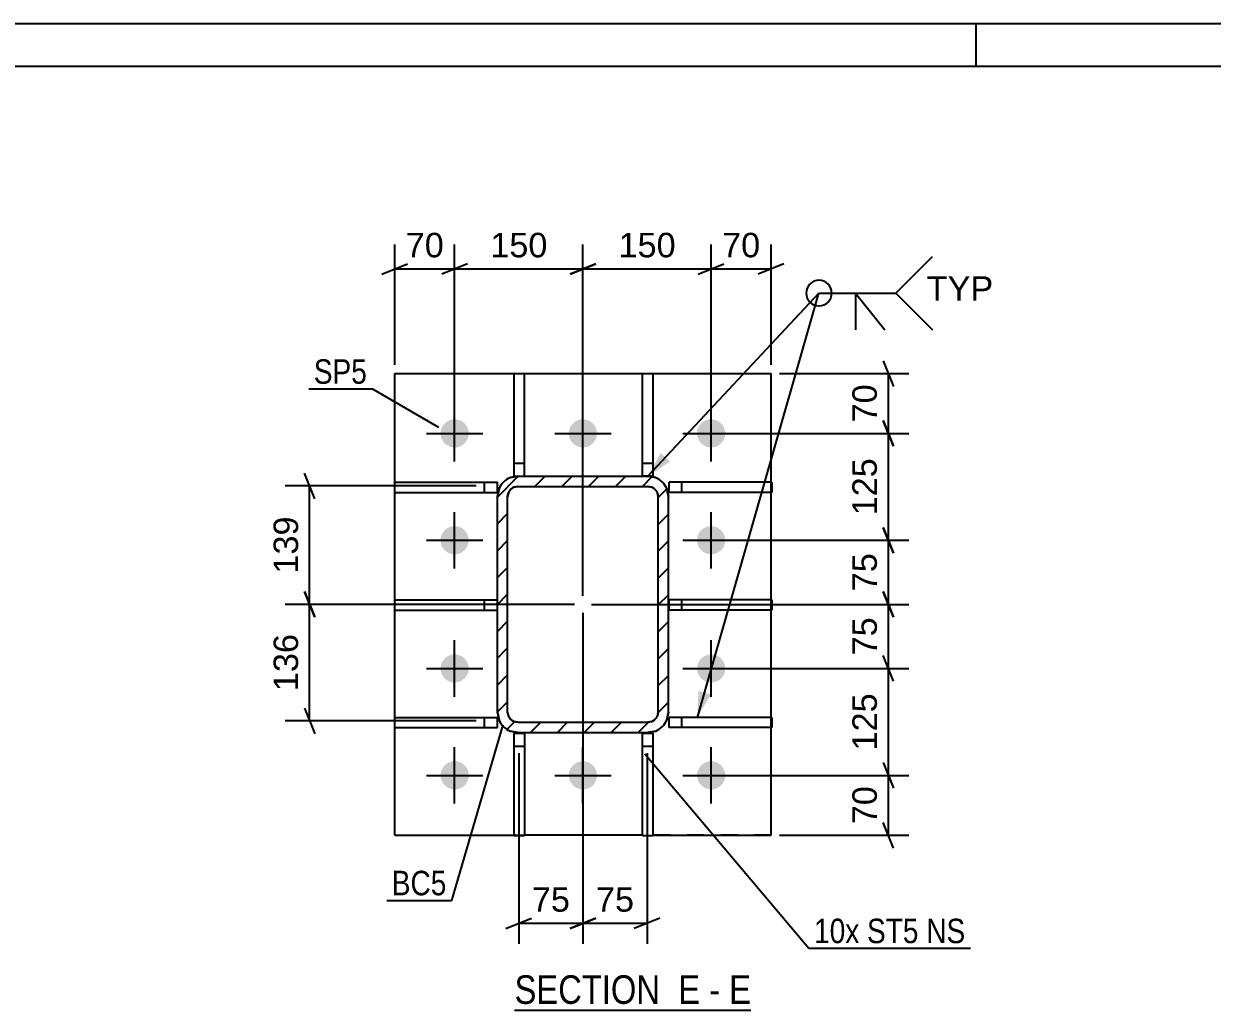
# Model space of a CAD drawing. Header units: millimetres. Extents: x 0 to 841, y 0 to 594.
# Drawn here: x 519.6 to 658.6, y 478.6 to 594 of the extents above; entities that cross this region are included whole.
import ezdxf

# ---------------------------------------------------------------- set-up
doc = ezdxf.new("R2010")
doc.units = ezdxf.units.MM
doc.linetypes.add('DXK_LINE_DOT2', pattern=[3.9198, 1.9599, -1.9599])
doc.linetypes.add('DXK_LINE_DOT3', pattern=[5.9187, 2.979, -0.9799, 0.9799, -0.9799])
doc.styles.add('Arial', font='ARIAL.TTF', dxfattribs={"height": 0.2})
doc.styles.add('Arial Narrow', font='ARIALN.TTF', dxfattribs={"height": 0.2})

# ---------------------------------------------------------------- blocks, each defined once
blk = doc.blocks.new('Unknown-318891736-1129')
at = {"color": 5, "linetype": 'Continuous'}
for p, q in [((841, 594), (0, 594)), ((631, 589), (631, 594)), ((836, 589), (5, 589))]:
    blk.add_line(p, q, dxfattribs=at)
blk = doc.blocks.new('Unknown-318891736-13 - 4204')
at = {"color": 6, "linetype": 'Continuous'}
blk.add_line((577.03, 478.61), (604.68, 478.61), dxfattribs=at)
at = {"color": 0, "linetype": 'Continuous'}
for points in [[(595.14, 479.36), (595.14, 482.86), (577.03, 482.86), (577.03, 479.36)], [(598.75, 479.36), (598.75, 482.86), (596.19, 482.86), (596.19, 479.36)], [(601.07, 479.36), (601.07, 482.86), (599.8, 482.86), (599.8, 479.36)], [(604.68, 479.36), (604.68, 482.86), (602.12, 482.86), (602.12, 479.36)]]:
    blk.add_wipeout(points, dxfattribs=at)
at = {"color": 7, "linetype": 'Continuous', "style": 'Arial Narrow'}
for s, p in [('SECTION ', (577.03, 479.36)), ('E', (596.19, 479.36)), ('E', (602.12, 479.36)), ('-', (599.8, 479.36))]:
    blk.add_text(s, height=3.34, dxfattribs=at).set_placement(p)
blk = doc.blocks.new('Part-318891736-4237 - 4204')
at = {"color": 2, "linetype": 'Continuous'}
for p, q in [((577, 499.02), (577, 511.02)), ((577, 511.02), (578.2, 511.02)), ((578.2, 511.02), (578.2, 499.02)), ((578.2, 499.02), (577, 499.02))]:
    blk.add_line(p, q, dxfattribs=at)
at = {"color": 7, "linetype": 'DXK_LINE_DOT2'}
blk.add_line((577, 509.52), (578.2, 509.52), dxfattribs=at)
blk = doc.blocks.new('Bolt-318891736-4213 - 4204')
at = {"linetype": 'Continuous'}
for points in [[(568.37, 546.09, -1), (571.67, 546.09, -1)], [(583.37, 546.09, -1), (586.67, 546.09, -1)], [(598.37, 546.09, -1), (601.67, 546.09, -1)], [(568.37, 533.59, -1), (571.67, 533.59, -1)], [(598.37, 533.59, -1), (601.67, 533.59, -1)], [(568.37, 518.59, -1), (571.67, 518.59, -1)], [(598.37, 518.59, -1), (601.67, 518.59, -1)], [(568.37, 506.09, -1), (571.67, 506.09, -1)], [(583.37, 506.09, -1), (586.67, 506.09, -1)], [(598.37, 506.09, -1), (601.67, 506.09, -1)]]:
    blk.add_hatch(color=1, dxfattribs=at).paths.add_polyline_path(points)
at = {"color": 1, "linetype": 'Continuous'}
for p, q in [((570.02, 542.79), (570.02, 549.39)), ((585.02, 542.79), (585.02, 549.39)), ((600.02, 542.79), (600.02, 549.39)), ((566.72, 546.09), (573.32, 546.09)), ((581.72, 546.09), (588.32, 546.09)), ((596.72, 546.09), (603.32, 546.09)), ((570.02, 530.29), (570.02, 536.89)), ((600.02, 530.29), (600.02, 536.89)), ((566.72, 533.59), (573.32, 533.59)), ((596.72, 533.59), (603.32, 533.59)), ((570.02, 515.29), (570.02, 521.89)), ((600.02, 515.29), (600.02, 521.89)), ((566.72, 518.59), (573.32, 518.59)), ((596.72, 518.59), (603.32, 518.59)), ((570.02, 502.79), (570.02, 509.39)), ((585.02, 502.79), (585.02, 509.39)), ((600.02, 502.79), (600.02, 509.39)), ((566.72, 506.09), (573.32, 506.09)), ((581.72, 506.09), (588.32, 506.09)), ((596.72, 506.09), (603.32, 506.09))]:
    blk.add_line(p, q, dxfattribs=at)
blk = doc.blocks.new('Part-318891736-4242 - 4204')
at = {"color": 2, "linetype": 'Continuous'}
for p, q in [((563.02, 511.67), (563.02, 512.87)), ((563.02, 512.87), (575.02, 512.87)), ((563.02, 511.67), (575.02, 511.67)), ((575.02, 511.67), (575.02, 512.87))]:
    blk.add_line(p, q, dxfattribs=at)
at = {"color": 7, "linetype": 'DXK_LINE_DOT2'}
blk.add_line((573.52, 511.67), (573.52, 512.87), dxfattribs=at)
blk = doc.blocks.new('Part-318891736-4222 - 4204')
at = {"color": 2, "linetype": 'Continuous'}
for p, q in [((592, 541.09), (592, 553.09)), ((592, 553.09), (593.2, 553.09)), ((593.2, 553.09), (593.2, 541.09)), ((593.2, 541.09), (592.62, 541.09))]:
    blk.add_line(p, q, dxfattribs=at)
at = {"color": 7, "linetype": 'DXK_LINE_DOT2'}
for p, q in [((592, 542.59), (593.2, 542.59)), ((592.62, 541.09), (592, 541.09))]:
    blk.add_line(p, q, dxfattribs=at)
blk = doc.blocks.new('Part-318891736-4227 - 4204')
at = {"color": 2, "linetype": 'Continuous'}
for p, q in [((577, 541.09), (577, 553.09)), ((577, 553.09), (578.2, 553.09)), ((578.2, 541.09), (578.2, 553.09)), ((577, 541.09), (577.42, 541.09))]:
    blk.add_line(p, q, dxfattribs=at)
at = {"color": 7, "linetype": 'DXK_LINE_DOT2'}
for p, q in [((577, 542.59), (578.2, 542.59)), ((577.42, 541.09), (578.2, 541.09))]:
    blk.add_line(p, q, dxfattribs=at)
blk = doc.blocks.new('Part-318891736-4232 - 4204')
at = {"color": 2, "linetype": 'Continuous'}
for p, q in [((592, 499.02), (592, 511.02)), ((592, 511.02), (593.2, 511.02)), ((593.2, 511.02), (593.2, 499.02)), ((593.2, 499.02), (592, 499.02))]:
    blk.add_line(p, q, dxfattribs=at)
at = {"color": 7, "linetype": 'DXK_LINE_DOT2'}
blk.add_line((592, 509.52), (593.2, 509.52), dxfattribs=at)
blk = doc.blocks.new('Part-318891736-4247 - 4204')
at = {"color": 2, "linetype": 'Continuous'}
for p, q in [((563.02, 539.17), (563.02, 540.37)), ((563.02, 540.37), (575.02, 540.37)), ((575.02, 539.17), (575.02, 540.37)), ((563.02, 539.17), (575.02, 539.17))]:
    blk.add_line(p, q, dxfattribs=at)
at = {"color": 7, "linetype": 'DXK_LINE_DOT2'}
blk.add_line((573.52, 539.17), (573.52, 540.37), dxfattribs=at)
blk = doc.blocks.new('Part-318891736-4252 - 4204')
at = {"color": 2, "linetype": 'Continuous'}
for p, q in [((563.02, 525.42), (563.02, 526.62)), ((563.02, 526.62), (575.02, 526.62)), ((563.02, 525.42), (575.02, 525.42))]:
    blk.add_line(p, q, dxfattribs=at)
at = {"color": 7, "linetype": 'DXK_LINE_DOT2'}
for p, q in [((573.52, 525.42), (573.52, 526.62)), ((575.02, 525.42), (575.02, 526.62))]:
    blk.add_line(p, q, dxfattribs=at)
blk = doc.blocks.new('Part-318891736-4257 - 4204')
at = {"color": 2, "linetype": 'Continuous'}
for p, q in [((607.1, 512.87), (595.1, 512.87)), ((595.1, 511.67), (595.1, 512.87)), ((607.1, 511.67), (595.1, 511.67)), ((607.1, 512.87), (607.1, 511.67))]:
    blk.add_line(p, q, dxfattribs=at)
at = {"color": 7, "linetype": 'DXK_LINE_DOT2'}
blk.add_line((596.6, 511.67), (596.6, 512.87), dxfattribs=at)
blk = doc.blocks.new('Part-318891736-4262 - 4204')
at = {"color": 2, "linetype": 'Continuous'}
for p, q in [((607.1, 540.37), (595.1, 540.37)), ((595.1, 539.17), (595.1, 540.37)), ((607.1, 540.37), (607.1, 539.17)), ((607.1, 539.17), (595.1, 539.17))]:
    blk.add_line(p, q, dxfattribs=at)
at = {"color": 7, "linetype": 'DXK_LINE_DOT2'}
blk.add_line((596.6, 539.17), (596.6, 540.37), dxfattribs=at)
blk = doc.blocks.new('Part-318891736-4267 - 4204')
at = {"color": 2, "linetype": 'Continuous'}
for p, q in [((607.1, 526.62), (595.1, 526.62)), ((595.1, 525.42), (595.1, 526.62)), ((607.1, 525.42), (595.1, 525.42)), ((607.1, 526.62), (607.1, 525.42))]:
    blk.add_line(p, q, dxfattribs=at)
at = {"color": 7, "linetype": 'DXK_LINE_DOT2'}
blk.add_line((596.6, 525.42), (596.6, 526.62), dxfattribs=at)
blk = doc.blocks.new('Part-318891736-4272 - 4204')
at = {"color": 2, "linetype": 'Continuous'}
for p, q in [((563.02, 499.09), (563.02, 553.09)), ((563.02, 553.09), (607.02, 553.09)), ((607.02, 540.37), (607.02, 553.09)), ((607.02, 526.62), (607.02, 539.17)), ((607.02, 512.87), (607.02, 525.42)), ((607.02, 499.09), (607.02, 511.67)), ((563.02, 499.09), (577, 499.09)), ((592, 499.09), (578.2, 499.09)), ((593.2, 499.09), (607.02, 499.09))]:
    blk.add_line(p, q, dxfattribs=at)
at = {"color": 7, "linetype": 'DXK_LINE_DOT2'}
for p, q in [((563.02, 553.09), (578.2, 553.09)), ((607.02, 539.17), (607.02, 540.37)), ((607.02, 525.42), (607.02, 526.62)), ((607.02, 511.67), (607.02, 512.87)), ((577, 499.09), (578.2, 499.09)), ((607.02, 499.09), (592, 499.09))]:
    blk.add_line(p, q, dxfattribs=at)
blk = doc.blocks.new('Part-318891736-4278 - 4204')
at = {"linetype": 'Continuous'}
h = blk.add_hatch(dxfattribs=at)
h.set_pattern_fill('', scale=0.7, style=0, pattern_type=0)
h.set_pattern_definition([(45, (594.8397, 539.6078), (-1.57154, 1.57154), [])])
h.paths.add_polyline_path([(595.02, 538.69), (594.84, 539.61), (594.32, 540.39), (593.54, 540.91), (592.62, 541.09), (577.42, 541.09), (576.5, 540.91), (575.73, 540.39), (575.21, 539.61), (575.02, 538.69), (575.02, 513.49), (575.21, 512.57), (575.73, 511.79), (576.5, 511.27), (577.42, 511.09), (592.62, 511.09), (593.54, 511.27), (594.32, 511.79), (594.84, 512.57), (595.02, 513.49)])
h.paths.add_polyline_path([(593.73, 513.03), (593.47, 512.64), (593.08, 512.38), (592.62, 512.29), (577.42, 512.29), (576.96, 512.38), (576.57, 512.64), (576.31, 513.03), (576.22, 513.49), (576.22, 538.69), (576.31, 539.15), (576.57, 539.54), (576.96, 539.8), (577.42, 539.89), (592.62, 539.89), (593.08, 539.8), (593.47, 539.54), (593.73, 539.15), (593.82, 538.69), (593.82, 513.49)])
at = {"color": 7, "linetype": 'DXK_LINE_DOT2'}
for p, q in [((576.5, 540.91), (577.42, 541.09)), ((577.42, 541.09), (592.62, 541.09)), ((592.62, 541.09), (593.54, 540.91)), ((575.02, 538.69), (575.21, 539.61)), ((577.42, 539.89), (576.96, 539.8)), ((577.42, 539.89), (592.62, 539.89)), ((593.08, 539.8), (592.62, 539.89)), ((594.84, 539.61), (595.02, 538.69)), ((575.02, 513.49), (575.02, 538.69)), ((576.31, 539.15), (576.22, 538.69)), ((576.22, 513.49), (576.22, 538.69)), ((593.82, 538.69), (593.73, 539.15)), ((593.82, 513.49), (593.82, 538.69)), ((595.02, 513.49), (595.02, 538.69)), ((575.21, 512.57), (575.02, 513.49)), ((576.22, 513.49), (576.31, 513.03)), ((593.73, 513.03), (593.82, 513.49)), ((595.02, 513.49), (594.84, 512.57)), ((576.96, 512.38), (577.42, 512.29)), ((577.42, 512.29), (592.62, 512.29)), ((592.62, 512.29), (593.08, 512.38)), ((577.42, 511.09), (576.5, 511.27)), ((577.42, 511.09), (592.62, 511.09)), ((593.54, 511.27), (592.62, 511.09))]:
    blk.add_line(p, q, dxfattribs=at)
at = {"color": 2, "linetype": 'Continuous'}
for p, q in [((577.42, 541.09), (576.5, 540.91)), ((577.42, 541.09), (592.62, 541.09)), ((593.54, 540.91), (592.62, 541.09)), ((575.21, 539.61), (575.02, 538.69)), ((576.96, 539.8), (577.42, 539.89)), ((577.42, 539.89), (592.62, 539.89)), ((592.62, 539.89), (593.08, 539.8)), ((595.02, 538.69), (594.84, 539.61)), ((575.02, 513.49), (575.02, 538.69)), ((576.22, 538.69), (576.31, 539.15)), ((576.22, 513.49), (576.22, 538.69)), ((593.73, 539.15), (593.82, 538.69)), ((593.82, 513.49), (593.82, 538.69)), ((595.02, 513.49), (595.02, 538.69)), ((575.02, 513.49), (575.21, 512.57)), ((576.31, 513.03), (576.22, 513.49)), ((593.82, 513.49), (593.73, 513.03)), ((594.84, 512.57), (595.02, 513.49)), ((577.42, 512.29), (576.96, 512.38)), ((577.42, 512.29), (592.62, 512.29)), ((593.08, 512.38), (592.62, 512.29)), ((576.5, 511.27), (577.42, 511.09)), ((577.42, 511.09), (592.62, 511.09)), ((592.62, 511.09), (593.54, 511.27))]:
    blk.add_line(p, q, dxfattribs=at)
at = {"color": 7, "linetype": 'DXK_LINE_DOT3'}
blk.add_line((585.02, 526.09), (585.02, 526.09), dxfattribs=at)
at = {"color": 7, "linetype": 'DXK_LINE_DOT2'}
for centre, radius, start, end in [((577.42, 538.69), 2.4, 112.5, 157.5), ((592.62, 538.69), 2.4, 22.5, 67.5), ((577.42, 538.69), 1.2, 112.5, 157.5), ((592.62, 538.69), 1.2, 22.5, 67.5), ((577.42, 513.49), 1.2, 202.5, 247.5), ((592.62, 513.49), 1.2, 292.5, 337.5), ((577.42, 513.49), 2.4, 202.5, 247.5), ((592.62, 513.49), 2.4, 292.5, 337.5)]:
    blk.add_arc(centre, radius, start, end, dxfattribs=at)
at = {"color": 2, "linetype": 'Continuous'}
for centre, radius, start, end in [((577.42, 538.69), 2.4, 112.5, 157.5), ((592.62, 538.69), 2.4, 22.5, 67.5), ((577.42, 538.69), 1.2, 112.5, 157.5), ((592.62, 538.69), 1.2, 22.5, 67.5), ((577.42, 513.49), 1.2, 202.5, 247.5), ((592.62, 513.49), 1.2, 292.5, 337.5), ((577.42, 513.49), 2.4, 202.5, 247.5), ((592.62, 513.49), 2.4, 292.5, 337.5)]:
    blk.add_arc(centre, radius, start, end, dxfattribs=at)
blk = doc.blocks.new('StraightDimension-318891736-4374 - 4204')
at = {"color": 7, "linetype": 'Continuous'}
for p, q in [((570.02, 547.09), (570.02, 568.18)), ((585.02, 527.09), (585.02, 568.18)), ((571.52, 565.93), (568.52, 564.73)), ((583.52, 564.73), (586.52, 565.93)), ((570.02, 565.33), (585.02, 565.33))]:
    blk.add_line(p, q, dxfattribs=at)
at = {"color": 0}
blk.add_wipeout([(581.46, 566.08), (581.46, 570.28), (573.59, 570.28), (573.59, 566.08)], dxfattribs=at)
at = {"color": 3, "style": 'Arial'}
blk.add_text('150', height=2.865, dxfattribs=at).set_placement((574.19, 566.68))
blk = doc.blocks.new('StraightDimension-318891736-4364 - 4204')
at = {"color": 7, "linetype": 'Continuous'}
for p, q in [((600.02, 547.09), (600.02, 568.18)), ((607.02, 554.09), (607.02, 568.18)), ((598.52, 564.73), (601.52, 565.93)), ((608.52, 565.93), (605.52, 564.73)), ((600.02, 565.33), (607.02, 565.33))]:
    blk.add_line(p, q, dxfattribs=at)
at = {"color": 0}
blk.add_wipeout([(606.35, 566.08), (606.35, 570.28), (600.7, 570.28), (600.7, 566.08)], dxfattribs=at)
at = {"color": 3, "style": 'Arial'}
blk.add_text('70', height=2.865, dxfattribs=at).set_placement((601.3, 566.68))
blk = doc.blocks.new('StraightDimension-318891736-4320 - 4204')
at = {"color": 7, "linetype": 'Continuous'}
for p, q in [((585.02, 525.09), (585.02, 486.39)), ((592.52, 508.7), (592.52, 486.39)), ((583.52, 488.19), (586.52, 489.39)), ((594.02, 489.39), (591.02, 488.19)), ((585.02, 488.79), (592.52, 488.79))]:
    blk.add_line(p, q, dxfattribs=at)
at = {"color": 0}
blk.add_wipeout([(591.6, 489.54), (591.6, 493.74), (585.95, 493.74), (585.95, 489.54)], dxfattribs=at)
at = {"color": 3, "style": 'Arial'}
blk.add_text('75', height=2.865, dxfattribs=at).set_placement((586.55, 490.14))
blk = doc.blocks.new('StraightDimension-318891736-4328 - 4204')
at = {"color": 7, "linetype": 'Continuous'}
for p, q in [((585.02, 525.09), (585.02, 486.39)), ((577.52, 508.7), (577.52, 486.39)), ((576.02, 488.19), (579.02, 489.39)), ((586.52, 489.39), (583.52, 488.19)), ((577.52, 488.79), (585.02, 488.79))]:
    blk.add_line(p, q, dxfattribs=at)
at = {"color": 0}
blk.add_wipeout([(584.1, 489.54), (584.1, 493.74), (578.45, 493.74), (578.45, 489.54)], dxfattribs=at)
at = {"color": 3, "style": 'Arial'}
blk.add_text('75', height=2.865, dxfattribs=at).set_placement((579.05, 490.14))
blk = doc.blocks.new('StraightDimension-318891736-4337 - 4204')
at = {"color": 7, "linetype": 'Continuous'}
for p, q in [((553.66, 538.45), (552.46, 541.45)), ((572.52, 539.95), (550.21, 539.95)), ((553.06, 526.09), (553.06, 539.95)), ((552.46, 527.59), (553.66, 524.59)), ((584.02, 526.09), (550.21, 526.09))]:
    blk.add_line(p, q, dxfattribs=at)
at = {"color": 0}
blk.add_wipeout([(552.31, 536.96), (548.11, 536.96), (548.11, 529.09), (552.31, 529.09)], dxfattribs=at)
at = {"color": 3, "style": 'Arial'}
blk.add_text('139', height=2.865, rotation=90.0002, dxfattribs=at).set_placement((551.71, 529.69))
blk = doc.blocks.new('StraightDimension-318891736-4345 - 4204')
at = {"color": 7, "linetype": 'Continuous'}
for p, q in [((553.66, 524.59), (552.46, 527.59)), ((584.02, 526.09), (550.21, 526.09)), ((553.06, 512.45), (553.06, 526.09)), ((552.46, 513.95), (553.66, 510.95)), ((572.52, 512.45), (550.21, 512.45))]:
    blk.add_line(p, q, dxfattribs=at)
at = {"color": 0}
blk.add_wipeout([(552.31, 523.21), (548.11, 523.21), (548.11, 515.34), (552.31, 515.34)], dxfattribs=at)
at = {"color": 3, "style": 'Arial'}
blk.add_text('136', height=2.865, rotation=90.0002, dxfattribs=at).set_placement((551.71, 515.94))
blk = doc.blocks.new('StraightDimension-318891736-10538 - 4204')
at = {"color": 7, "linetype": 'Continuous'}
for p, q in [((620.15, 527.59), (621.35, 524.59)), ((586.02, 526.09), (623.15, 526.09)), ((620.75, 518.59), (620.75, 526.09)), ((621.35, 517.09), (620.15, 520.09)), ((601.02, 518.59), (623.15, 518.59))]:
    blk.add_line(p, q, dxfattribs=at)
at = {"color": 0}
blk.add_wipeout([(620, 525.16), (615.8, 525.16), (615.8, 519.52), (620, 519.52)], dxfattribs=at)
at = {"color": 3, "style": 'Arial'}
blk.add_text('75', height=2.865, rotation=90.0002, dxfattribs=at).set_placement((619.4, 520.12))
blk = doc.blocks.new('StraightDimension-318891736-4354 - 4204')
at = {"color": 7, "linetype": 'Continuous'}
for p, q in [((563.02, 554.09), (563.02, 568.18)), ((570.02, 547.09), (570.02, 568.18)), ((561.52, 564.73), (564.52, 565.93)), ((571.52, 565.93), (568.52, 564.73)), ((563.02, 565.33), (570.02, 565.33))]:
    blk.add_line(p, q, dxfattribs=at)
at = {"color": 0}
blk.add_wipeout([(569.35, 566.08), (569.35, 570.28), (563.7, 570.28), (563.7, 566.08)], dxfattribs=at)
at = {"color": 3, "style": 'Arial'}
blk.add_text('70', height=2.865, dxfattribs=at).set_placement((564.3, 566.68))
blk = doc.blocks.new('StraightDimension-318891736-10539 - 4204')
at = {"color": 7, "linetype": 'Continuous'}
for p, q in [((621.35, 517.09), (620.15, 520.09)), ((601.02, 518.59), (623.15, 518.59)), ((620.75, 506.09), (620.75, 518.59)), ((620.15, 507.59), (621.35, 504.59)), ((601.02, 506.09), (623.15, 506.09))]:
    blk.add_line(p, q, dxfattribs=at)
at = {"color": 0}
blk.add_wipeout([(620, 516.28), (615.8, 516.28), (615.8, 508.4), (620, 508.4)], dxfattribs=at)
at = {"color": 3, "style": 'Arial'}
blk.add_text('125', height=2.865, rotation=90.0002, dxfattribs=at).set_placement((619.4, 509))
blk = doc.blocks.new('StraightDimension-318891736-4387 - 4204')
at = {"color": 7, "linetype": 'Continuous'}
for p, q in [((585.02, 527.09), (585.02, 568.18)), ((600.02, 547.09), (600.02, 568.18)), ((586.52, 565.93), (583.52, 564.73)), ((598.52, 564.73), (601.52, 565.93)), ((585.02, 565.33), (600.02, 565.33))]:
    blk.add_line(p, q, dxfattribs=at)
at = {"color": 0}
blk.add_wipeout([(596.46, 566.08), (596.46, 570.28), (588.59, 570.28), (588.59, 566.08)], dxfattribs=at)
at = {"color": 3, "style": 'Arial'}
blk.add_text('150', height=2.865, dxfattribs=at).set_placement((589.19, 566.68))
blk = doc.blocks.new('StraightDimension-318891736-10535 - 4204')
at = {"color": 7, "linetype": 'Continuous'}
for p, q in [((620.15, 554.59), (621.35, 551.59)), ((608.02, 553.09), (623.15, 553.09)), ((620.75, 546.09), (620.75, 553.09)), ((621.35, 544.59), (620.15, 547.59)), ((601.02, 546.09), (623.15, 546.09))]:
    blk.add_line(p, q, dxfattribs=at)
at = {"color": 0}
blk.add_wipeout([(620, 552.41), (615.8, 552.41), (615.8, 546.77), (620, 546.77)], dxfattribs=at)
at = {"color": 3, "style": 'Arial'}
blk.add_text('70', height=2.865, rotation=90.0002, dxfattribs=at).set_placement((619.4, 547.37))
blk = doc.blocks.new('StraightDimension-318891736-10536 - 4204')
at = {"color": 7, "linetype": 'Continuous'}
for p, q in [((620.15, 547.59), (621.35, 544.59)), ((601.02, 546.09), (623.15, 546.09)), ((620.75, 533.59), (620.75, 546.09)), ((621.35, 532.09), (620.15, 535.09)), ((601.02, 533.59), (623.15, 533.59))]:
    blk.add_line(p, q, dxfattribs=at)
at = {"color": 0}
blk.add_wipeout([(620, 543.78), (615.8, 543.78), (615.8, 535.9), (620, 535.9)], dxfattribs=at)
at = {"color": 3, "style": 'Arial'}
blk.add_text('125', height=2.865, rotation=90.0002, dxfattribs=at).set_placement((619.4, 536.5))
blk = doc.blocks.new('StraightDimension-318891736-10537 - 4204')
at = {"color": 7, "linetype": 'Continuous'}
for p, q in [((620.15, 535.09), (621.35, 532.09)), ((601.02, 533.59), (623.15, 533.59)), ((620.75, 526.09), (620.75, 533.59)), ((621.35, 524.59), (620.15, 527.59)), ((586.02, 526.09), (623.15, 526.09))]:
    blk.add_line(p, q, dxfattribs=at)
at = {"color": 0}
blk.add_wipeout([(620, 532.66), (615.8, 532.66), (615.8, 527.02), (620, 527.02)], dxfattribs=at)
at = {"color": 3, "style": 'Arial'}
blk.add_text('75', height=2.865, rotation=90.0002, dxfattribs=at).set_placement((619.4, 527.62))
blk = doc.blocks.new('StraightDimension-318891736-10540 - 4204')
at = {"color": 7, "linetype": 'Continuous'}
for p, q in [((620.15, 507.59), (621.35, 504.59)), ((601.02, 506.09), (623.15, 506.09)), ((620.75, 499.09), (620.75, 506.09)), ((621.35, 497.59), (620.15, 500.59)), ((608.02, 499.09), (623.15, 499.09))]:
    blk.add_line(p, q, dxfattribs=at)
at = {"color": 0}
blk.add_wipeout([(620, 505.41), (615.8, 505.41), (615.8, 499.77), (620, 499.77)], dxfattribs=at)
at = {"color": 3, "style": 'Arial'}
blk.add_text('70', height=2.865, rotation=90.0002, dxfattribs=at).set_placement((619.4, 500.37))
blk = doc.blocks.new('MarkSet-318891736-4505 - 4204')
at = {"color": 0}
for points in [[(617.35, 486.46), (617.35, 489.46), (612.06, 489.46), (612.06, 486.46)], [(624.28, 486.46), (624.28, 489.46), (618.25, 489.46), (618.25, 486.46)], [(629.75, 486.46), (629.75, 489.46), (625.18, 489.46), (625.18, 486.46)]]:
    blk.add_wipeout(points, dxfattribs=at)
for points in [[(617.35, 486.46), (617.35, 489.46), (612.06, 489.46), (612.06, 486.46)], [(624.28, 486.46), (624.28, 489.46), (618.25, 489.46), (618.25, 486.46)], [(629.75, 486.46), (629.75, 489.46), (625.18, 489.46), (625.18, 486.46)]]:
    blk.add_wipeout(points, dxfattribs=at)
at = {"color": 30, "linetype": 'Continuous'}
for p, q in [((592.27, 508.59), (611.46, 485.86)), ((611.46, 485.86), (630.35, 485.86))]:
    blk.add_line(p, q, dxfattribs=at)
at = {"color": 3, "style": 'Arial Narrow'}
for s, p in [('10x', (612.06, 486.46)), ('ST5', (618.25, 486.46)), ('NS', (625.18, 486.46))]:
    blk.add_text(s, height=2.863, dxfattribs=at).set_placement(p)
blk = doc.blocks.new('Mark-318891736-4274 - 4204')
at = {"color": 0}
blk.add_wipeout([(569.06, 492.06), (569.06, 495.06), (562.67, 495.06), (562.67, 492.06)], dxfattribs=at)
blk.add_wipeout([(569.06, 492.06), (569.06, 495.06), (562.67, 495.06), (562.67, 492.06)], dxfattribs=at)
at = {"color": 30, "linetype": 'Continuous'}
for p in [(575.65, 512), (562.07, 491.46)]:
    blk.add_line(p, (569.66, 491.46), dxfattribs=at)
at = {"color": 3, "style": 'Arial Narrow'}
blk.add_text('BC5', height=2.863, dxfattribs=at).set_placement((562.67, 492.06))
blk = doc.blocks.new('Mark-318891736-4268 - 4204')
at = {"color": 0}
blk.add_wipeout([(559.76, 551.89), (559.76, 554.89), (553.55, 554.89), (553.55, 551.89)], dxfattribs=at)
blk.add_wipeout([(559.76, 551.89), (559.76, 554.89), (553.55, 554.89), (553.55, 551.89)], dxfattribs=at)
at = {"color": 30, "linetype": 'Continuous'}
for p in [(552.95, 551.29), (568.16, 546.79)]:
    blk.add_line(p, (560.36, 551.29), dxfattribs=at)
at = {"color": 3, "style": 'Arial Narrow'}
blk.add_text('SP5', height=2.863, dxfattribs=at).set_placement((553.55, 551.89))
blk = doc.blocks.new('WeldMark-318891736-4448 - 4204')
at = {"linetype": 'Continuous'}
for points in [[(595.22, 542.77), (592.62, 541.09), (594.12, 543.79)], [(599.97, 515.55), (598.42, 512.87), (598.53, 515.96)]]:
    blk.add_hatch(color=30, dxfattribs=at).paths.add_polyline_path(points)
at = {"color": 30, "linetype": 'Continuous'}
for p, q in [((592.62, 541.09), (612.63, 562.5)), ((598.42, 512.87), (612.63, 562.5)), ((612.63, 562.5), (621.63, 562.5))]:
    blk.add_line(p, q, dxfattribs=at)
at = {"color": 3, "linetype": 'Continuous'}
for q in [(620.34, 558.21), (616.91, 558.21)]:
    blk.add_line((616.91, 562.5), q, dxfattribs=at)
for start, end in [(90, 270), (270, 90)]:
    blk.add_arc((612.63, 562.5), 1.5, start, end, dxfattribs=at)
at = {"color": 0, "linetype": 'Continuous'}
blk.add_wipeout([(633, 561.6), (633, 564.6), (625.23, 564.6), (625.23, 561.6)], dxfattribs=at)
blk.add_wipeout([(633, 561.6), (633, 564.6), (625.23, 564.6), (625.23, 561.6)], dxfattribs=at)
at = {"color": 3, "linetype": 'Continuous'}
for q in [(625.91, 566.78), (625.91, 558.21)]:
    blk.add_line((621.63, 562.5), q, dxfattribs=at)
at = {"color": 3, "linetype": 'Continuous', "style": 'Arial'}
blk.add_text('TYP', height=2.865, dxfattribs=at).set_placement((625.23, 561.6))

msp = doc.modelspace()

# ---------------------------------------------------------------- block references
for name in ['Unknown-318891736-1129', 'Part-318891736-4272 - 4204', 'Part-318891736-4227 - 4204', 'Part-318891736-4222 - 4204', 'Bolt-318891736-4213 - 4204', 'Part-318891736-4278 - 4204', 'Part-318891736-4247 - 4204', 'Part-318891736-4262 - 4204', 'Part-318891736-4252 - 4204', 'Part-318891736-4267 - 4204', 'Part-318891736-4242 - 4204', 'Part-318891736-4257 - 4204', 'Part-318891736-4237 - 4204', 'Part-318891736-4232 - 4204']:
    msp.add_blockref(name, (0, 0))

# ---------------------------------------------------------------- next in the draw order: block references
for name in ['StraightDimension-318891736-4374 - 4204', 'StraightDimension-318891736-4364 - 4204', 'StraightDimension-318891736-4320 - 4204', 'Unknown-318891736-13 - 4204']:
    msp.add_blockref(name, (0, 0))

# ---------------------------------------------------------------- next in the draw order: block references
for name in ['StraightDimension-318891736-4354 - 4204', 'StraightDimension-318891736-4328 - 4204']:
    msp.add_blockref(name, (0, 0))

# ---------------------------------------------------------------- next in the draw order: block references
for name in ['Mark-318891736-4268 - 4204', 'StraightDimension-318891736-4337 - 4204', 'StraightDimension-318891736-10538 - 4204']:
    msp.add_blockref(name, (0, 0))

# ---------------------------------------------------------------- next in the draw order: block references
for name in ['StraightDimension-318891736-4345 - 4204', 'StraightDimension-318891736-10539 - 4204']:
    msp.add_blockref(name, (0, 0))

# ---------------------------------------------------------------- next in the draw order: block references
for name in ['StraightDimension-318891736-4387 - 4204', 'Mark-318891736-4274 - 4204', 'StraightDimension-318891736-10540 - 4204']:
    msp.add_blockref(name, (0, 0))

# ---------------------------------------------------------------- next in the draw order: block references
for name in ['StraightDimension-318891736-10535 - 4204', 'MarkSet-318891736-4505 - 4204']:
    msp.add_blockref(name, (0, 0))

# ---------------------------------------------------------------- next in the draw order: block references
msp.add_blockref('StraightDimension-318891736-10536 - 4204', (0, 0))

# ---------------------------------------------------------------- next in the draw order: block references
msp.add_blockref('StraightDimension-318891736-10537 - 4204', (0, 0))

# ---------------------------------------------------------------- next in the draw order: block references
msp.add_blockref('WeldMark-318891736-4448 - 4204', (0, 0))

doc.saveas('drawing.dxf')
